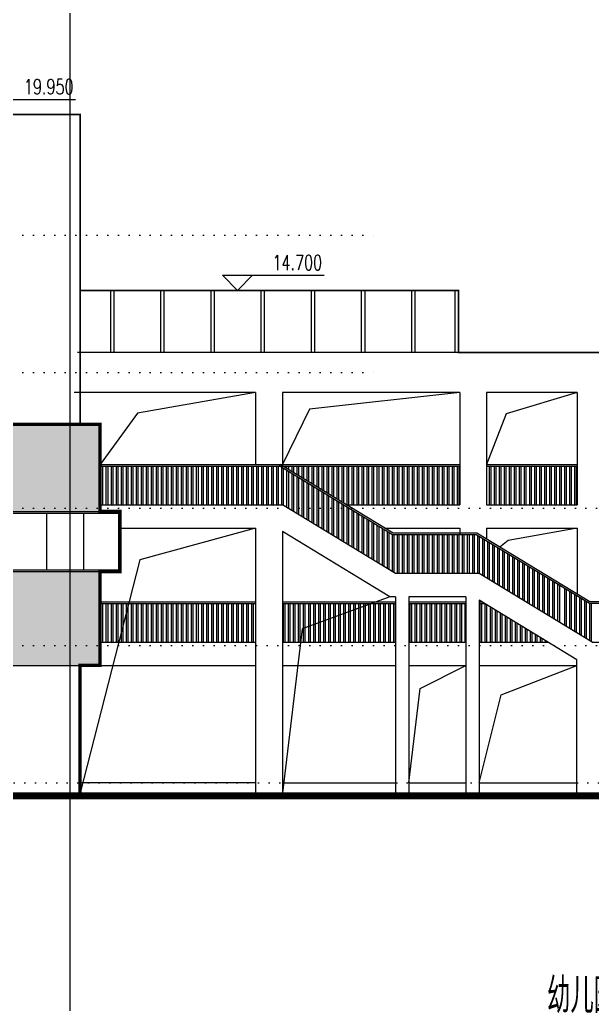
# Model space of a CAD drawing. Header units: millimetres. Extents: x -1048436 to -185795, y -983427 to 400387.
# Drawn here: x -735211 to -718105, y -712281 to -682623 of the extents above; entities that cross this region are included whole.
import ezdxf

# ---------------------------------------------------------------- set-up
doc = ezdxf.new("R2010")
doc.units = ezdxf.units.MM
doc.header["$LTSCALE"] = 500
doc.linetypes.add('A-FP_05$0$pln_L5$0$Col_L4$0$PHANTOM', pattern=[63.5, 31.75, -6.35, 6.35, -6.35, 6.35, -6.35])
doc.linetypes.add('DOT', pattern=[6.35, 0, -6.35])
for name, color, linetype in [('DIM_ELEV', 3, 'Continuous'), ('PUB_TEXT', 7, 'Continuous'), ('建-填充', 9, 'Continuous'), ('建-楼梯-扶手栏杆', 3, 'Continuous'), ('建-窗', 135, 'Continuous'), ('楼层虚线', 1, 'Continuous')]:
    doc.layers.add(name, color=color, linetype=linetype)
doc.layers.add('建-非打-01', color=6, linetype='Continuous', plot=False)
doc.styles.add('_TCH_DIM', font='SIMPLEX', dxfattribs={"bigfont": 'GBCBIG'})
doc.styles.add('XD2008', font='xd-hzs.shx', dxfattribs={"width": 0.7, "bigfont": 'xd-hztxt.shx'})

msp = doc.modelspace()

# ---------------------------------------------------------------- hatches: boundary and pattern name
at = {"layer": '建-填充', "linetype": 'A-FP_05$0$pln_L5$0$Col_L4$0$PHANTOM'}
h = msp.add_hatch(dxfattribs=at)
h.set_pattern_fill('木纹01', color=256, scale=200)
h.set_pattern_definition([(0, (7399.9, -18059.1), (800, 800), [40, -760]), (0, (6839.9, -17979.1), (800, 800), [80, -720]), (0, (7359.9, -17939.1), (800, 800), [40, -760]), (0, (6879.9, -17859.1), (800, 800), [40, -760]), (0, (7359.9, -17819.1), (800, 800), [40, -760]), (0, (6919.9, -17779.1), (800, 800), [40, -760]), (0, (7359.9, -17739.1), (800, 800), [40, -760]), (0, (6919.9, -17659.1), (800, 800), [40, -440, 40, -280]), (0, (6919.9, -17579.1), (800, 800), [80, -400, 40, -280]), (0, (6879.9, -17459.1), (800, 800), [40, -120, 40, -320, 40, -240]), (0, (6839.9, -17379.1), (800, 800), [40, -160, 80, -520]), (0, (7359.9, -17339.1), (800, 800), [40, -760]), (0, (6839.9, -17299.1), (800, 800), [40, -200, 40, -520]), (45, (6759.93, -18059.1), (9e-14, 800), [113.1368, -1018.23405]), (45, (7439.93, -18059.1), (9e-14, 800), [226.27416, -905.0967]), (45, (7439.93, -17659.1), (9e-14, 800), [56.568, -1074.80285]), (45, (6759.93, -17579.1), (9e-14, 800), [169.7056, -961.66525]), (45, (7439.93, -17579.1), (9e-14, 800), [282.8427, -848.5281]), (45, (7439.93, -17459.1), (9e-14, 800), [169.7056, -961.66525]), (315, (7279.93, -17379.1), (800, -2e-13), [56.568, -1074.80285]), (315, (6999.93, -18019.1), (800, -2e-13), [113.1368, -1018.23405]), (315, (7039.93, -17699.1), (800, -2e-13), [113.1368, -1018.23405]), (315, (7279.93, -17859.1), (800, -2e-13), [113.1368, -1018.23405]), (315, (7239.93, -17539.1), (800, -2e-13), [113.1368, -1018.23405]), (315, (7279.93, -17459.1), (800, -2e-13), [169.7056, -961.66525]), (315, (7079.93, -17939.1), (800, -2e-13), [169.7056, -961.66525]), (315, (7199.93, -17899.1), (800, -2e-13), [169.7056, -961.66525]), (315, (7079.93, -17619.1), (800, -2e-13), [169.7056, -961.66525]), (315, (7159.93, -17579.1), (800, -2e-13), [169.7056, -961.66525]), (26.56505, (6799.93, -17899.13), (800, 3e-07), [89.4427, -1699.41166]), (26.56505, (7399.93, -17939.13), (800, 3e-07), [357.7709, -1431.0835]), (26.56505, (7399.93, -17819.13), (800, 3e-07), [357.7709, -1431.0835]), (26.56505, (7399.93, -17739.13), (800, 3e-07), [357.7712, -536, 178.888, -716.19518]), (26.56505, (7479.93, -17619.13), (800, 3e-07), [89.4427, -1699.41166]), (26.56505, (6759.93, -17339.13), (800, 3e-07), [89.4427, -1699.41166]), (26.56505, (7399.93, -17339.13), (800, 3e-07), [178.88544, -1609.96894]), (333.43495, (7199.93, -18059.13), (800, -3e-07), [178.88544, -1609.96894]), (333.43495, (6919.93, -17859.13), (800, -3e-07), [178.88544, -1609.96894]), (333.43495, (6919.93, -17979.13), (800, -3e-07), [89.4427, -1699.40894]), (333.43495, (6959.93, -17779.13), (800, -3e-07), [268.32816, -1520.5262]), (333.43495, (7119.93, -17779.13), (800, -3e-07), [178.88544, -1609.96894]), (333.43495, (7199.93, -17739.13), (800, -3e-07), [178.88544, -1609.96894]), (333.43495, (6959.93, -17659.13), (800, -3e-07), [89.4427, -1699.40894]), (333.43495, (6999.93, -17579.13), (800, -3e-07), [89.4427, -1699.40894]), (333.43495, (7319.93, -17419.13), (800, -3e-07), [89.4427, -1699.40894]), (333.43495, (7279.93, -17699.13), (800, -3e-07), [89.4427, -1699.40894]), (333.43495, (6919.93, -17459.13), (800, -3e-07), [268.32816, -1520.5262]), (333.43495, (6879.93, -17379.13), (800, -3e-07), [178.88544, -1609.96894]), (333.43495, (7319.93, -17619.13), (800, -3e-07), [89.44, -804.96, 89.44, -805.01438]), (333.43495, (7079.93, -17459.13), (800, -3e-07), [178.88544, -1609.96894]), (333.43495, (7119.93, -17379.13), (800, -3e-07), [178.88544, -1609.96894]), (333.43495, (6879.93, -17299.13), (800, -3e-07), [178.88544, -1609.96894]), (333.43495, (7119.93, -17299.13), (800, -3e-07), [178.88544, -1609.96894])])
h.paths.add_polyline_path([(-746912.7, -694700.3), (-732812.7, -694700.3), (-732812.7, -701900.3), (-746912.7, -701900.3)])
h.paths.add_polyline_path([(-738812.7, -697300.3), (-732812.7, -697300.3), (-732812.7, -699100.3), (-738812.7, -699100.3)], flags=16)
h.paths.add_polyline_path([(-743712.7, -697300.3), (-741312.7, -697300.3), (-741312.7, -699100.3), (-743712.7, -699100.3)], flags=16)

# ---------------------------------------------------------------- linework, layer by layer
for p, q in [((-693836.3, -692550.3), (-733485.7, -692550.3)), ((-728164.8, -693750.3), (-733585.7, -693750.3)), ((-728164.8, -693750.3), (-728164.8, -695900.3)), ((-722060.7, -693750.3), (-727364.8, -693750.3)), ((-727364.8, -693750.3), (-727364.8, -695900.3)), ((-722060.7, -693750.3), (-722060.7, -697100.3)), ((-718557.4, -693750.3), (-721260.7, -693750.3)), ((-721260.7, -693750.3), (-721260.7, -697100.3)), ((-718557.4, -693750.3), (-718557.4, -697100.3)), ((-746912.7, -694700.3), (-732812.7, -694700.3)), ((-728164.9, -697800.3), (-728164.9, -705700.3)), ((-722060.7, -697800.3), (-722060.7, -698000.3)), ((-721260.7, -697800.3), (-721260.7, -698128.5)), ((-718557.4, -697800.3), (-718557.4, -699768)), ((-723984.8, -699850.3), (-723984.8, -705700.3)), ((-723584.8, -699850.3), (-723584.8, -705700.3)), ((-721884.7, -699850.3), (-721884.7, -705700.3)), ((-721484.8, -699952.1), (-721484.8, -705700.3)), ((-746912.7, -701900.3), (-732812.7, -701900.3)), ((-733412.7, -701900.3), (-733412.7, -705700.3)), ((-728164.9, -705400.3), (-733412.7, -705400.3)), ((-765821.7, -705700.3), (-666758.6, -705700.3))]:
    msp.add_line(p, q)
for points, const_width in [([(-733412.7, -690700.3), (-722103.9, -690700.3), (-722103.9, -692550.3), (-693836.3, -692550.3), (-693836.3, -691800.3), (-693236.3, -691800.3), (-693236.3, -682800.3), (-689736.3, -682800.3), (-689736.3, -689550.3), (-686336.3, -689550.3), (-686336.3, -691800.3), (-672836.3, -691800.3), (-672836.3, -693500.3)], 50), ([(-753812.7, -695850.3), (-753812.7, -687700.3), (-740612.6, -687700.3), (-740612.6, -685450.3), (-733412.7, -685450.3), (-733412.7, -694700.3)], 50), ([(-753812.7, -705700.3), (-753812.7, -695900.3), (-746912.7, -695900.3), (-746912.7, -694700.3), (-732812.7, -694700.3), (-732812.7, -697300.3), (-732212.7, -697300.3), (-732212.7, -699100.3), (-732812.7, -699100.3), (-732812.7, -701900.3), (-733412.7, -701900.3), (-733412.7, -705700.3)], 100), ([(-669344.8, -705800.3), (-765821.7, -705800.3)], 200)]:
    msp.add_lwpolyline(points, dxfattribs=dict(const_width=const_width))
for points in [[(-733412.7, -694700.3), (-733412.7, -685450.3), (-740612.6, -685450.3), (-740612.6, -687700.3), (-753812.7, -687700.3), (-753812.7, -694900.3)], [(-728164.8, -693750.3), (-731695.9, -694370.2), (-732812.7, -695900.3)], [(-722060.7, -693750.3), (-726550.9, -694245.6), (-727364.8, -695900.3)], [(-718557.4, -693750.3), (-720677.7, -694390.8), (-721260.7, -695900.3)], [(-732812.7, -697100.3), (-727364.8, -697100.3)], [(-718104.8, -701200.3), (-721484.8, -699150.3), (-723984.8, -699150.3), (-727364.8, -697100.3)], [(-725455.9, -697100.3), (-722060.7, -697100.3)], [(-721260.7, -697100.3), (-718557.4, -697100.3)], [(-728164.9, -697800.3), (-731619.6, -698748.8), (-733412.7, -705700.3)], [(-732212.7, -697800.3), (-728164.9, -697800.3)], [(-724301.7, -697800.3), (-722060.7, -697800.3)], [(-721260.7, -697800.3), (-718557.4, -697800.3)], [(-718557.4, -697800.3), (-720620, -698164), (-720864.5, -698368.7)], [(-723984.8, -699850.3), (-724152.5, -699850.3), (-727364.9, -697902), (-727364.9, -705700.3)], [(-724152.5, -699850.3), (-726776.5, -700804.1), (-727364.9, -705700.3)], [(-721884.7, -699850.3), (-723584.8, -699850.3)], [(-718558.2, -705700.3), (-718558.2, -701727.1), (-721484.8, -699952.1)], [(-732812.7, -701200.3), (-728164.9, -701200.3)], [(-727364.9, -701200.3), (-723984.8, -701200.3)], [(-723584.8, -701200.3), (-721884.7, -701200.3)], [(-721484.8, -701200.3), (-719426.6, -701200.3)], [(-718104.8, -701200.3), (-701796, -701200.3)], [(-732812.7, -701900.3), (-728164.9, -701900.3)], [(-727364.9, -701900.3), (-723984.8, -701900.3)], [(-723584.8, -701900.3), (-721884.7, -701900.3)], [(-723584.8, -705400.3), (-723240.8, -702586.5), (-721884.7, -701900.3)], [(-721484.8, -701900.3), (-718558.2, -701900.3)], [(-721484.8, -705400.3), (-720827.7, -702779.8), (-718558.2, -701900.3)], [(-727364.9, -705400.3), (-723984.8, -705400.3)], [(-723584.8, -705400.3), (-721884.7, -705400.3)], [(-721484.8, -705400.3), (-718558.2, -705400.3)]]:
    msp.add_lwpolyline(points)
at = {"layer": 'DIM_ELEV'}
for p, q in [((-736582.5, -685000.3), (-733545, -685000.3)), ((-728703.9, -690700.3), (-729153.9, -690250.3)), ((-729153.9, -690250.3), (-726116.4, -690250.3)), ((-728703.9, -690700.3), (-728253.9, -690250.3)), ((-729753.9, -690700.3), (-728253.9, -690700.3))]:
    msp.add_line(p, q, dxfattribs=at)
at = {"layer": '建-楼梯-扶手栏杆'}
for p, q in [((-732785.7, -695950.3), (-732785.7, -697100.3)), ((-732735.7, -695950.3), (-732735.7, -697100.3)), ((-732635.7, -695950.3), (-732635.7, -697100.3)), ((-732585.7, -695950.3), (-732585.7, -697100.3)), ((-732485.7, -695950.3), (-732485.7, -697100.3)), ((-732435.7, -695950.3), (-732435.7, -697100.3)), ((-732335.7, -695950.3), (-732335.7, -697100.3)), ((-732285.7, -695950.3), (-732285.7, -697100.3)), ((-732185.7, -695950.3), (-732185.7, -697100.3)), ((-732135.7, -695950.3), (-732135.7, -697100.3)), ((-732035.7, -695950.3), (-732035.7, -697100.3)), ((-731985.7, -695950.3), (-731985.7, -697100.3)), ((-731885.7, -695950.3), (-731885.7, -697100.3)), ((-731835.7, -695950.3), (-731835.7, -697100.3)), ((-731735.7, -695950.3), (-731735.7, -697100.3)), ((-731685.7, -695950.3), (-731685.7, -697100.3)), ((-731585.7, -695950.3), (-731585.7, -697100.3)), ((-731535.7, -695950.3), (-731535.7, -697100.3)), ((-731435.7, -695950.3), (-731435.7, -697100.3)), ((-731385.7, -695950.3), (-731385.7, -697100.3)), ((-731285.7, -695950.3), (-731285.7, -697100.3)), ((-731235.7, -695950.3), (-731235.7, -697100.3)), ((-731135.7, -695950.3), (-731135.7, -697100.3)), ((-731085.7, -695950.3), (-731085.7, -697100.3)), ((-730985.7, -695950.3), (-730985.7, -697100.3)), ((-730935.7, -695950.3), (-730935.7, -697100.3)), ((-730835.7, -695950.3), (-730835.7, -697100.3)), ((-730785.7, -695950.3), (-730785.7, -697100.3)), ((-730685.7, -695950.3), (-730685.7, -697100.3)), ((-730635.7, -695950.3), (-730635.7, -697100.3)), ((-730535.7, -695950.3), (-730535.7, -697100.3)), ((-730485.7, -695950.3), (-730485.7, -697100.3)), ((-730385.7, -695950.3), (-730385.7, -697100.3)), ((-730335.7, -695950.3), (-730335.7, -697100.3)), ((-730235.7, -695950.3), (-730235.7, -697100.3)), ((-730185.7, -695950.3), (-730185.7, -697100.3)), ((-730085.7, -695950.3), (-730085.7, -697100.3)), ((-730035.7, -695950.3), (-730035.7, -697100.3)), ((-729935.7, -695950.3), (-729935.7, -697100.3)), ((-729885.7, -695950.3), (-729885.7, -697100.3)), ((-729785.7, -695950.3), (-729785.7, -697100.3)), ((-729735.7, -695950.3), (-729735.7, -697100.3)), ((-729635.7, -695950.3), (-729635.7, -697100.3)), ((-729585.7, -695950.3), (-729585.7, -697100.3)), ((-729485.7, -695950.3), (-729485.7, -697100.3)), ((-729435.7, -695950.3), (-729435.7, -697100.3)), ((-729335.7, -695950.3), (-729335.7, -697100.3)), ((-729285.7, -695950.3), (-729285.7, -697100.3)), ((-729185.7, -695950.3), (-729185.7, -697100.3)), ((-729135.7, -695950.3), (-729135.7, -697100.3)), ((-729035.7, -695950.3), (-729035.7, -697100.3)), ((-728985.7, -695950.3), (-728985.7, -697100.3)), ((-728885.7, -695950.3), (-728885.7, -697100.3)), ((-728835.7, -695950.3), (-728835.7, -697100.3)), ((-728735.7, -695950.3), (-728735.7, -697100.3)), ((-728685.7, -695950.3), (-728685.7, -697100.3)), ((-728585.7, -695950.3), (-728585.7, -697100.3)), ((-728535.7, -695950.3), (-728535.7, -697100.3)), ((-728435.7, -695950.3), (-728435.7, -697100.3)), ((-728385.7, -695950.3), (-728385.7, -697100.3)), ((-728285.7, -695950.3), (-728285.7, -697100.3)), ((-728235.7, -695950.3), (-728235.7, -697100.3)), ((-728135.7, -695950.3), (-728135.7, -697100.3)), ((-728085.7, -695950.3), (-728085.7, -697100.3)), ((-727985.7, -695950.3), (-727985.7, -697100.3)), ((-727935.7, -695950.3), (-727935.7, -697100.3)), ((-727835.7, -695950.3), (-727835.7, -697100.3)), ((-727785.7, -695950.3), (-727785.7, -697100.3)), ((-727685.7, -695950.3), (-727685.7, -697100.3)), ((-727635.7, -695950.3), (-727635.7, -697100.3)), ((-727535.7, -695950.3), (-727535.7, -697100.3)), ((-727485.7, -695950.3), (-727485.7, -697100.3)), ((-727385.7, -695988.3), (-727385.7, -697100.3)), ((-727335.7, -695950.3), (-727335.7, -695960.2)), ((-727335.7, -696018.7), (-727335.7, -697117.9)), ((-727235.7, -695950.3), (-727235.7, -696020.8)), ((-727185.7, -695950.3), (-727185.7, -696051.2)), ((-727085.7, -695950.3), (-727085.7, -696111.8)), ((-727035.7, -695950.3), (-727035.7, -696142.1)), ((-726935.7, -695950.3), (-726935.7, -696202.8)), ((-726885.7, -695950.3), (-726885.7, -696233.1)), ((-726785.7, -695950.3), (-726785.7, -696293.8)), ((-726735.7, -695950.3), (-726735.7, -696324.1)), ((-726635.7, -695950.3), (-726635.7, -696384.7)), ((-726585.7, -695950.3), (-726585.7, -696415.1)), ((-726485.7, -695950.3), (-726485.7, -696475.7)), ((-726435.7, -695950.3), (-726435.7, -696506)), ((-726335.7, -695950.3), (-726335.7, -696566.7)), ((-726285.7, -695950.3), (-726285.7, -696597)), ((-726185.7, -695950.3), (-726185.7, -696657.7)), ((-726135.7, -695950.3), (-726135.7, -696688)), ((-726035.7, -695950.3), (-726035.7, -696748.6)), ((-725985.7, -695950.3), (-725985.7, -696779)), ((-725885.7, -695950.3), (-725885.7, -696839.6)), ((-725835.7, -695950.3), (-725835.7, -696869.9)), ((-725735.7, -695950.3), (-725735.7, -696930.6)), ((-725685.7, -695950.3), (-725685.7, -696960.9)), ((-725585.7, -695950.3), (-725585.7, -697021.6)), ((-725535.7, -695950.3), (-725535.7, -697051.9)), ((-725435.7, -695950.3), (-725435.7, -697100.3)), ((-725385.7, -695950.3), (-725385.7, -697100.3)), ((-725285.7, -695950.3), (-725285.7, -697100.3)), ((-725235.7, -695950.3), (-725235.7, -697100.3)), ((-725135.7, -695950.3), (-725135.7, -697100.3)), ((-725085.7, -695950.3), (-725085.7, -697100.3)), ((-724985.7, -695950.3), (-724985.7, -697100.3)), ((-724935.7, -695950.3), (-724935.7, -697100.3)), ((-724835.7, -695950.3), (-724835.7, -697100.3)), ((-724785.7, -695950.3), (-724785.7, -697100.3)), ((-724685.7, -695950.3), (-724685.7, -697100.3)), ((-724635.7, -695950.3), (-724635.7, -697100.3)), ((-724535.7, -695950.3), (-724535.7, -697100.3)), ((-724485.7, -695950.3), (-724485.7, -697100.3)), ((-724385.7, -695950.3), (-724385.7, -697100.3)), ((-724335.7, -695950.3), (-724335.7, -697100.3)), ((-724235.7, -695950.3), (-724235.7, -697100.3)), ((-724185.7, -695950.3), (-724185.7, -697100.3)), ((-724085.7, -695950.3), (-724085.7, -697100.3)), ((-724035.7, -695950.3), (-724035.7, -697100.3)), ((-723935.7, -695950.3), (-723935.7, -697100.3)), ((-723885.7, -695950.3), (-723885.7, -697100.3)), ((-723785.7, -695950.3), (-723785.7, -697100.3)), ((-723735.7, -695950.3), (-723735.7, -697100.3)), ((-723635.7, -695950.3), (-723635.7, -697100.3)), ((-723585.7, -695950.3), (-723585.7, -697100.3)), ((-723485.7, -695950.3), (-723485.7, -697100.3)), ((-723435.7, -695950.3), (-723435.7, -697100.3)), ((-723335.7, -695950.3), (-723335.7, -697100.3)), ((-723285.7, -695950.3), (-723285.7, -697100.3)), ((-723185.7, -695950.3), (-723185.7, -697100.3)), ((-723135.7, -695950.3), (-723135.7, -697100.3)), ((-723035.7, -695950.3), (-723035.7, -697100.3)), ((-722985.7, -695950.3), (-722985.7, -697100.3)), ((-722885.7, -695950.3), (-722885.7, -697100.3)), ((-722835.7, -695950.3), (-722835.7, -697100.3)), ((-722735.7, -695950.3), (-722735.7, -697100.3)), ((-722685.7, -695950.3), (-722685.7, -697100.3)), ((-722585.7, -695950.3), (-722585.7, -697100.3)), ((-722535.7, -695950.3), (-722535.7, -697100.3)), ((-722435.7, -695950.3), (-722435.7, -697100.3)), ((-722385.7, -695950.3), (-722385.7, -697100.3)), ((-722285.7, -695950.3), (-722285.7, -697100.3)), ((-722235.7, -695950.3), (-722235.7, -697100.3)), ((-722135.7, -695950.3), (-722135.7, -697100.3)), ((-722085.7, -695950.3), (-722085.7, -697100.3)), ((-721182.4, -695950.3), (-721182.4, -697100.3)), ((-721132.4, -695950.3), (-721132.4, -697100.3)), ((-721032.4, -695950.3), (-721032.4, -697100.3)), ((-720982.4, -695950.3), (-720982.4, -697100.3)), ((-720882.4, -695950.3), (-720882.4, -697100.3)), ((-720832.4, -695950.3), (-720832.4, -697100.3)), ((-720732.4, -695950.3), (-720732.4, -697100.3)), ((-720682.4, -695950.3), (-720682.4, -697100.3)), ((-720582.4, -695950.3), (-720582.4, -697100.3)), ((-720532.4, -695950.3), (-720532.4, -697100.3)), ((-720432.4, -695950.3), (-720432.4, -697100.3)), ((-720382.4, -695950.3), (-720382.4, -697100.3)), ((-720282.4, -695950.3), (-720282.4, -697100.3)), ((-720232.4, -695950.3), (-720232.4, -697100.3)), ((-720132.4, -695950.3), (-720132.4, -697100.3)), ((-720082.4, -695950.3), (-720082.4, -697100.3)), ((-719982.4, -695950.3), (-719982.4, -697100.3)), ((-719932.4, -695950.3), (-719932.4, -697100.3)), ((-719832.4, -695950.3), (-719832.4, -697100.3)), ((-719782.4, -695950.3), (-719782.4, -697100.3)), ((-719682.4, -695950.3), (-719682.4, -697100.3)), ((-719632.4, -695950.3), (-719632.4, -697100.3)), ((-719532.4, -695950.3), (-719532.4, -697100.3)), ((-719482.4, -695950.3), (-719482.4, -697100.3)), ((-719382.4, -695950.3), (-719382.4, -697100.3)), ((-719332.4, -695950.3), (-719332.4, -697100.3)), ((-719232.4, -695950.3), (-719232.4, -697100.3)), ((-719182.4, -695950.3), (-719182.4, -697100.3)), ((-719082.4, -695950.3), (-719082.4, -697100.3)), ((-719032.4, -695950.3), (-719032.4, -697100.3)), ((-718932.4, -695950.3), (-718932.4, -697100.3)), ((-718882.4, -695950.3), (-718882.4, -697100.3)), ((-718782.4, -695950.3), (-718782.4, -697100.3)), ((-718732.4, -695950.3), (-718732.4, -697100.3)), ((-718632.4, -695950.3), (-718632.4, -697100.3)), ((-718582.4, -695950.3), (-718582.4, -697100.3)), ((-727235.7, -696079.3), (-727235.7, -697178.6)), ((-727185.7, -696109.6), (-727185.7, -697208.9)), ((-727085.7, -696170.3), (-727085.7, -697269.6)), ((-727035.7, -696200.6), (-727035.7, -697299.9)), ((-726935.7, -696261.3), (-726935.7, -697360.5)), ((-726885.7, -696291.6), (-726885.7, -697390.9)), ((-726785.7, -696352.2), (-726785.7, -697451.5)), ((-726735.7, -696382.6), (-726735.7, -697481.8)), ((-726635.7, -696443.2), (-726635.7, -697542.5)), ((-726585.7, -696473.5), (-726585.7, -697572.8)), ((-726485.7, -696534.2), (-726485.7, -697633.5)), ((-726435.7, -696564.5), (-726435.7, -697663.8)), ((-726335.7, -696625.2), (-726335.7, -697724.4)), ((-726285.7, -696655.5), (-726285.7, -697754.8)), ((-726185.7, -696716.1), (-726185.7, -697815.4)), ((-726135.7, -696746.5), (-726135.7, -697845.7)), ((-726035.7, -696807.1), (-726035.7, -697906.4)), ((-725985.7, -696837.5), (-725985.7, -697936.7)), ((-725885.7, -696898.1), (-725885.7, -697997.4)), ((-725835.7, -696928.4), (-725835.7, -698027.7)), ((-725735.7, -696989.1), (-725735.7, -698088.4)), ((-725685.7, -697019.4), (-725685.7, -698118.7)), ((-725585.7, -697080.1), (-725585.7, -698179.3)), ((-725535.7, -697110.4), (-725535.7, -698209.7)), ((-725435.7, -697171), (-725435.7, -698270.3)), ((-725385.7, -697201.4), (-725385.7, -698300.6)), ((-725285.7, -697262), (-725285.7, -698361.3)), ((-725235.7, -697292.3), (-725235.7, -698391.6)), ((-725135.7, -697353), (-725135.7, -698452.3)), ((-725085.7, -697383.3), (-725085.7, -698482.6)), ((-724985.7, -697444), (-724985.7, -698543.2)), ((-724935.7, -697474.3), (-724935.7, -698573.6)), ((-724835.7, -697534.9), (-724835.7, -698634.2)), ((-724785.7, -697565.3), (-724785.7, -698664.5)), ((-724685.7, -697625.9), (-724685.7, -698725.2)), ((-724635.7, -697656.2), (-724635.7, -698755.5)), ((-724535.7, -697716.9), (-724535.7, -698816.2)), ((-724485.7, -697747.2), (-724485.7, -698846.5)), ((-724385.7, -697807.9), (-724385.7, -698907.1)), ((-724335.7, -697838.2), (-724335.7, -698937.5)), ((-724235.7, -697898.8), (-724235.7, -698998.1)), ((-724185.7, -697929.2), (-724185.7, -699028.4)), ((-724085.7, -697989.8), (-724085.7, -699089.1)), ((-724035.7, -698020.1), (-724035.7, -699119.4)), ((-723935.7, -698000.3), (-723935.7, -699150.3)), ((-723885.7, -698000.3), (-723885.7, -699150.3)), ((-723785.7, -698000.3), (-723785.7, -699150.3)), ((-723735.7, -698000.3), (-723735.7, -699150.3)), ((-723635.7, -698000.3), (-723635.7, -699150.3)), ((-723585.7, -698000.3), (-723585.7, -699150.3)), ((-723485.7, -698000.3), (-723485.7, -699150.3)), ((-723435.7, -698000.3), (-723435.7, -699150.3)), ((-723335.7, -698000.3), (-723335.7, -699150.3)), ((-723285.7, -698000.3), (-723285.7, -699150.3)), ((-723185.7, -698000.3), (-723185.7, -699150.3)), ((-723135.7, -698000.3), (-723135.7, -699150.3)), ((-723035.7, -698000.3), (-723035.7, -699150.3)), ((-722985.7, -698000.3), (-722985.7, -699150.3)), ((-722885.7, -698000.3), (-722885.7, -699150.3)), ((-722835.7, -698000.3), (-722835.7, -699150.3)), ((-722735.7, -698000.3), (-722735.7, -699150.3)), ((-722685.7, -698000.3), (-722685.7, -699150.3)), ((-722585.7, -698000.3), (-722585.7, -699150.3)), ((-722535.7, -698000.3), (-722535.7, -699150.3)), ((-722435.7, -698000.3), (-722435.7, -699150.3)), ((-722385.7, -698000.3), (-722385.7, -699150.3)), ((-722285.7, -698000.3), (-722285.7, -699150.3)), ((-722235.7, -698000.3), (-722235.7, -699150.3)), ((-722135.7, -698000.3), (-722135.7, -699150.3)), ((-722085.7, -698000.3), (-722085.7, -699150.3)), ((-721985.7, -698000.3), (-721985.7, -699150.3)), ((-721935.7, -698000.3), (-721935.7, -699150.3)), ((-721835.7, -698000.3), (-721835.7, -699150.3)), ((-721785.7, -698000.3), (-721785.7, -699150.3)), ((-721685.7, -698000.3), (-721685.7, -699150.3)), ((-721635.7, -698000.3), (-721635.7, -699150.3)), ((-721535.7, -698020.1), (-721535.7, -699150.3)), ((-721485.7, -698050.5), (-721485.7, -699150.3)), ((-721385.7, -698111.1), (-721385.7, -699210.4)), ((-721335.7, -698141.4), (-721335.7, -699240.7)), ((-721235.7, -698202.1), (-721235.7, -699301.4)), ((-721185.7, -698232.4), (-721185.7, -699331.7)), ((-721085.7, -698293.1), (-721085.7, -699392.3)), ((-721035.7, -698323.4), (-721035.7, -699422.7)), ((-720935.7, -698384), (-720935.7, -699483.3)), ((-720885.7, -698414.4), (-720885.7, -699513.6)), ((-720785.7, -698475), (-720785.7, -699574.3)), ((-720735.7, -698505.3), (-720735.7, -699604.6)), ((-720635.7, -698566), (-720635.7, -699665.3)), ((-720585.7, -698596.3), (-720585.7, -699695.6)), ((-720485.7, -698657), (-720485.7, -699756.3)), ((-720435.7, -698687.3), (-720435.7, -699786.6)), ((-720335.7, -698748), (-720335.7, -699847.2)), ((-720285.7, -698778.3), (-720285.7, -699877.6)), ((-720185.7, -698838.9), (-720185.7, -699938.2)), ((-720135.7, -698869.3), (-720135.7, -699968.5)), ((-720035.7, -698929.9), (-720035.7, -700029.2)), ((-719985.7, -698960.2), (-719985.7, -700059.5)), ((-719885.7, -699020.9), (-719885.7, -700120.2)), ((-719835.7, -699051.2), (-719835.7, -700150.5)), ((-719735.7, -699111.9), (-719735.7, -700211.1)), ((-719685.7, -699142.2), (-719685.7, -700241.5)), ((-719585.7, -699202.8), (-719585.7, -700302.1)), ((-719535.7, -699233.2), (-719535.7, -700332.4)), ((-719435.7, -699293.8), (-719435.7, -700393.1)), ((-719385.7, -699324.1), (-719385.7, -700423.4)), ((-719285.7, -699384.8), (-719285.7, -700484.1)), ((-719235.7, -699415.1), (-719235.7, -700514.4)), ((-719135.7, -699475.8), (-719135.7, -700575)), ((-719085.7, -699506.1), (-719085.7, -700605.4)), ((-718935.7, -699597.1), (-718935.7, -700696.3)), ((-718885.7, -699627.4), (-718885.7, -700726.7)), ((-718785.7, -699688), (-718785.7, -700787.3)), ((-718735.7, -699718.4), (-718735.7, -700817.6)), ((-718635.7, -699779), (-718635.7, -700878.3)), ((-718585.7, -699809.3), (-718585.7, -700908.6)), ((-718485.7, -699870), (-718485.7, -700969.3)), ((-718435.7, -699900.3), (-718435.7, -700999.6)), ((-732785.7, -700050.3), (-732785.7, -701200.3)), ((-732735.7, -700050.3), (-732735.7, -701200.3)), ((-732635.7, -700050.3), (-732635.7, -701200.3)), ((-732585.7, -700050.3), (-732585.7, -701200.3)), ((-732485.7, -700050.3), (-732485.7, -701200.3)), ((-732435.7, -700050.3), (-732435.7, -701200.3)), ((-732335.7, -700050.3), (-732335.7, -701200.3)), ((-732285.7, -700050.3), (-732285.7, -701200.3)), ((-732185.7, -700050.3), (-732185.7, -701200.3)), ((-732135.7, -700050.3), (-732135.7, -701200.3)), ((-732035.7, -700050.3), (-732035.7, -701200.3)), ((-731985.7, -700050.3), (-731985.7, -701200.3)), ((-731885.7, -700050.3), (-731885.7, -701200.3)), ((-731835.7, -700050.3), (-731835.7, -701200.3)), ((-731735.7, -700050.3), (-731735.7, -701200.3)), ((-731685.7, -700050.3), (-731685.7, -701200.3)), ((-731585.7, -700050.3), (-731585.7, -701200.3)), ((-731535.7, -700050.3), (-731535.7, -701200.3)), ((-731435.7, -700050.3), (-731435.7, -701200.3)), ((-731385.7, -700050.3), (-731385.7, -701200.3)), ((-731285.7, -700050.3), (-731285.7, -701200.3)), ((-731235.7, -700050.3), (-731235.7, -701200.3)), ((-731135.7, -700050.3), (-731135.7, -701200.3)), ((-731085.7, -700050.3), (-731085.7, -701200.3)), ((-730985.7, -700050.3), (-730985.7, -701200.3)), ((-730935.7, -700050.3), (-730935.7, -701200.3)), ((-730835.7, -700050.3), (-730835.7, -701200.3)), ((-730785.7, -700050.3), (-730785.7, -701200.3)), ((-730685.7, -700050.3), (-730685.7, -701200.3)), ((-730635.7, -700050.3), (-730635.7, -701200.3)), ((-730535.7, -700050.3), (-730535.7, -701200.3)), ((-730485.7, -700050.3), (-730485.7, -701200.3)), ((-730385.7, -700050.3), (-730385.7, -701200.3)), ((-730335.7, -700050.3), (-730335.7, -701200.3)), ((-730235.7, -700050.3), (-730235.7, -701200.3)), ((-730185.7, -700050.3), (-730185.7, -701200.3)), ((-730085.7, -700050.3), (-730085.7, -701200.3)), ((-730035.7, -700050.3), (-730035.7, -701200.3)), ((-729935.7, -700050.3), (-729935.7, -701200.3)), ((-729885.7, -700050.3), (-729885.7, -701200.3)), ((-729785.7, -700050.3), (-729785.7, -701200.3)), ((-729735.7, -700050.3), (-729735.7, -701200.3)), ((-729635.7, -700050.3), (-729635.7, -701200.3)), ((-729585.7, -700050.3), (-729585.7, -701200.3)), ((-729485.7, -700050.3), (-729485.7, -701200.3)), ((-729435.7, -700050.3), (-729435.7, -701200.3)), ((-729335.7, -700050.3), (-729335.7, -701200.3)), ((-729285.7, -700050.3), (-729285.7, -701200.3)), ((-729185.7, -700050.3), (-729185.7, -701200.3)), ((-729135.7, -700050.3), (-729135.7, -701200.3)), ((-729035.7, -700050.3), (-729035.7, -701200.3)), ((-728985.7, -700050.3), (-728985.7, -701200.3)), ((-728885.7, -700050.3), (-728885.7, -701200.3)), ((-728835.7, -700050.3), (-728835.7, -701200.3)), ((-728735.7, -700050.3), (-728735.7, -701200.3)), ((-728685.7, -700050.3), (-728685.7, -701200.3)), ((-728585.7, -700050.3), (-728585.7, -701200.3)), ((-728535.7, -700050.3), (-728535.7, -701200.3)), ((-728435.7, -700050.3), (-728435.7, -701200.3)), ((-728385.7, -700050.3), (-728385.7, -701200.3)), ((-728285.7, -700050.3), (-728285.7, -701200.3)), ((-728235.7, -700050.3), (-728235.7, -701200.3)), ((-727337.9, -700050.3), (-727337.9, -701200.3)), ((-727287.9, -700050.3), (-727287.9, -701200.3)), ((-727187.9, -700050.3), (-727187.9, -701200.3)), ((-727137.9, -700050.3), (-727137.9, -701200.3)), ((-727037.9, -700050.3), (-727037.9, -701200.3)), ((-726987.9, -700050.3), (-726987.9, -701200.3)), ((-726887.9, -700050.3), (-726887.9, -701200.3)), ((-726837.9, -700050.3), (-726837.9, -701200.3)), ((-726737.9, -700050.3), (-726737.9, -701200.3)), ((-726687.9, -700050.3), (-726687.9, -701200.3)), ((-726587.9, -700050.3), (-726587.9, -701200.3)), ((-726537.9, -700050.3), (-726537.9, -701200.3)), ((-726437.9, -700050.3), (-726437.9, -701200.3)), ((-726387.9, -700050.3), (-726387.9, -701200.3)), ((-726287.9, -700050.3), (-726287.9, -701200.3)), ((-726237.9, -700050.3), (-726237.9, -701200.3)), ((-726137.9, -700050.3), (-726137.9, -701200.3)), ((-726087.9, -700050.3), (-726087.9, -701200.3)), ((-725987.9, -700050.3), (-725987.9, -701200.3)), ((-725937.9, -700050.3), (-725937.9, -701200.3)), ((-725837.9, -700050.3), (-725837.9, -701200.3)), ((-725787.9, -700050.3), (-725787.9, -701200.3)), ((-725687.9, -700050.3), (-725687.9, -701200.3)), ((-725637.9, -700050.3), (-725637.9, -701200.3)), ((-725537.9, -700050.3), (-725537.9, -701200.3)), ((-725487.9, -700050.3), (-725487.9, -701200.3)), ((-725387.9, -700050.3), (-725387.9, -701200.3)), ((-725337.9, -700050.3), (-725337.9, -701200.3)), ((-725237.9, -700050.3), (-725237.9, -701200.3)), ((-725187.9, -700050.3), (-725187.9, -701200.3)), ((-725087.9, -700050.3), (-725087.9, -701200.3)), ((-725037.9, -700050.3), (-725037.9, -701200.3)), ((-724937.9, -700050.3), (-724937.9, -701200.3)), ((-724887.9, -700050.3), (-724887.9, -701200.3)), ((-724787.9, -700050.3), (-724787.9, -701200.3)), ((-724737.9, -700050.3), (-724737.9, -701200.3)), ((-724637.9, -700050.3), (-724637.9, -701200.3)), ((-724587.9, -700050.3), (-724587.9, -701200.3)), ((-724487.9, -700050.3), (-724487.9, -701200.3)), ((-724437.9, -700050.3), (-724437.9, -701200.3)), ((-724337.9, -700050.3), (-724337.9, -701200.3)), ((-724287.9, -700050.3), (-724287.9, -701200.3)), ((-724187.9, -700050.3), (-724187.9, -701200.3)), ((-724137.9, -700050.3), (-724137.9, -701200.3)), ((-724037.9, -700050.3), (-724037.9, -701200.3)), ((-723987.9, -700050.3), (-723987.9, -701200.3)), ((-723557.8, -700050.3), (-723557.8, -701200.3)), ((-723507.8, -700050.3), (-723507.8, -701200.3)), ((-723407.8, -700050.3), (-723407.8, -701200.3)), ((-723357.8, -700050.3), (-723357.8, -701200.3)), ((-723257.8, -700050.3), (-723257.8, -701200.3)), ((-723207.8, -700050.3), (-723207.8, -701200.3)), ((-723107.8, -700050.3), (-723107.8, -701200.3)), ((-723057.8, -700050.3), (-723057.8, -701200.3)), ((-722957.8, -700050.3), (-722957.8, -701200.3)), ((-722907.8, -700050.3), (-722907.8, -701200.3)), ((-722807.8, -700050.3), (-722807.8, -701200.3)), ((-722757.8, -700050.3), (-722757.8, -701200.3)), ((-722657.8, -700050.3), (-722657.8, -701200.3)), ((-722607.8, -700050.3), (-722607.8, -701200.3)), ((-722507.8, -700050.3), (-722507.8, -701200.3)), ((-722457.8, -700050.3), (-722457.8, -701200.3)), ((-722357.8, -700050.3), (-722357.8, -701200.3)), ((-722307.8, -700050.3), (-722307.8, -701200.3)), ((-722207.8, -700050.3), (-722207.8, -701200.3)), ((-722157.8, -700050.3), (-722157.8, -701200.3)), ((-722057.8, -700050.3), (-722057.8, -701200.3)), ((-722007.8, -700050.3), (-722007.8, -701200.3)), ((-721907.8, -700050.3), (-721907.8, -701200.3)), ((-721457.8, -700050.3), (-721457.8, -701200.3)), ((-721407.8, -700050.3), (-721407.8, -701200.3)), ((-721307.8, -700059.4), (-721307.8, -701200.3)), ((-721257.8, -700089.7), (-721257.8, -701200.3)), ((-721157.8, -700150.4), (-721157.8, -701200.3)), ((-721107.8, -700180.7), (-721107.8, -701200.3)), ((-718335.7, -699961), (-718335.7, -701060.2)), ((-718285.7, -699991.3), (-718285.7, -701090.6)), ((-718185.7, -700051.9), (-718185.7, -701151.2)), ((-718135.7, -700050.3), (-718135.7, -701181.5)), ((-721007.8, -700241.3), (-721007.8, -701200.3)), ((-720957.8, -700271.7), (-720957.8, -701200.3)), ((-720857.8, -700332.3), (-720857.8, -701200.3)), ((-720807.8, -700362.6), (-720807.8, -701200.3)), ((-720707.8, -700423.3), (-720707.8, -701200.3)), ((-720657.8, -700453.6), (-720657.8, -701200.3)), ((-720557.8, -700514.3), (-720557.8, -701200.3)), ((-720507.8, -700544.6), (-720507.8, -701200.3)), ((-720407.8, -700605.2), (-720407.8, -701200.3)), ((-720357.8, -700635.6), (-720357.8, -701200.3)), ((-720257.8, -700696.2), (-720257.8, -701200.3)), ((-720207.8, -700726.5), (-720207.8, -701200.3)), ((-720107.8, -700787.2), (-720107.8, -701200.3)), ((-720057.8, -700817.5), (-720057.8, -701200.3)), ((-719957.8, -700878.2), (-719957.8, -701200.3)), ((-719907.8, -700908.5), (-719907.8, -701200.3)), ((-719807.8, -700969.1), (-719807.8, -701200.3)), ((-719757.8, -700999.5), (-719757.8, -701200.3)), ((-719657.8, -701060.1), (-719657.8, -701200.3)), ((-719607.8, -701090.4), (-719607.8, -701200.3)), ((-719507.8, -701151.1), (-719507.8, -701200.3)), ((-719457.8, -701181.4), (-719457.8, -701200.3))]:
    msp.add_line(p, q, dxfattribs=at)
for points in [[(-732812.7, -695900.3), (-722060.7, -695900.3)], [(-732812.7, -695950.3), (-722060.7, -695950.3)], [(-701036.3, -700050.3), (-718188.4, -700050.3), (-721568.4, -698000.3), (-724068.4, -698000.3), (-727460.4, -695943.1)], [(-701036.3, -700000.3), (-718174.4, -700000.3), (-721554.4, -697950.3), (-724054.4, -697950.3), (-727434.4, -695900.3)], [(-721260.7, -695900.3), (-718557.4, -695900.3)], [(-721260.7, -695950.3), (-718557.4, -695950.3)], [(-732812.7, -700000.3), (-728164.9, -700000.3)], [(-732812.7, -700050.3), (-728164.9, -700050.3)], [(-727364.9, -700000.3), (-723984.8, -700000.3)], [(-727364.9, -700050.3), (-723984.8, -700050.3)], [(-723584.8, -700000.3), (-721884.7, -700000.3)], [(-723584.8, -700050.3), (-721884.7, -700050.3)], [(-721484.8, -700000.3), (-721405.2, -700000.3)], [(-721484.8, -700050.3), (-721322.7, -700050.3)]]:
    msp.add_lwpolyline(points, dxfattribs=at)
at = {"layer": '建-窗', "linetype": 'Continuous'}
for p, q in [((-733412.7, -690700.3), (-722103.9, -690700.3)), ((-732503.9, -690700.3), (-732503.9, -692550.3)), ((-732403.9, -690700.3), (-732403.9, -692550.3)), ((-731003.9, -690700.3), (-731003.9, -692550.3)), ((-730903.9, -690700.3), (-730903.9, -692550.3)), ((-729503.9, -690700.3), (-729503.9, -692550.3)), ((-729403.9, -690700.3), (-729403.9, -692550.3)), ((-728003.9, -690700.3), (-728003.9, -692550.3)), ((-727903.9, -690700.3), (-727903.9, -692550.3)), ((-726503.9, -690700.3), (-726503.9, -692550.3)), ((-726403.9, -690700.3), (-726403.9, -692550.3)), ((-725003.9, -690700.3), (-725003.9, -692550.3)), ((-724903.9, -690700.3), (-724903.9, -692550.3)), ((-723503.9, -690700.3), (-723503.9, -692550.3)), ((-723403.9, -690700.3), (-723403.9, -692550.3)), ((-722203.9, -692550.3), (-722203.9, -690700.3)), ((-722103.9, -692550.3), (-722103.9, -690700.3))]:
    msp.add_line(p, q, dxfattribs=at)
for points in [[(-732812.7, -699100.3), (-738812.7, -699100.3), (-738812.7, -697300.3), (-732812.7, -697300.3)], [(-734412.7, -697350.3), (-734412.7, -699050.3)], [(-733312.7, -697350.3), (-733312.7, -699050.3)]]:
    msp.add_lwpolyline(points, dxfattribs=at)
for points in [[(-738812.7, -697300.3), (-732212.7, -697300.3), (-732212.7, -699100.3), (-738812.7, -699100.3)], [(-738762.7, -697350.3), (-732262.7, -697350.3), (-732262.7, -699050.3), (-738762.7, -699050.3)]]:
    msp.add_lwpolyline(points, close=True, dxfattribs=at)
at = {"layer": '建-非打-01'}
msp.add_lwpolyline([(-733712.7, -677239.3), (-733712.7, -712210.7)], dxfattribs=at)
at = {"layer": '楼层虚线', "linetype": 'DOT', "ltscale": 0.1}
for p, q in [((-756401.7, -689050.3), (-724330, -689050.3)), ((-756401.7, -693150.3), (-724330, -693150.3)), ((-756401.7, -697200.3), (-701036.3, -697200.3)), ((-756401.7, -701300.3), (-701036.3, -701300.3)), ((-757929.9, -705400.3), (-666758.6, -705400.3))]:
    msp.add_line(p, q, dxfattribs=at)

# ---------------------------------------------------------------- texts
at = {"layer": 'PUB_TEXT'}
for s, height, style, width, p in [('19.950', 446.25, '_TCH_DIM', 0.705882, (-735090, -684842.8)), ('14.700', 446.25, '_TCH_DIM', 0.705882, (-727661.4, -690092.8)), ('幼儿园', 1050, 'XD2008', 0.7, (-719453.8, -712276.7))]:
    msp.add_text(s, height=height, dxfattribs=dict(at, style=style, width=width)).set_placement(p)

doc.saveas('drawing.dxf')
